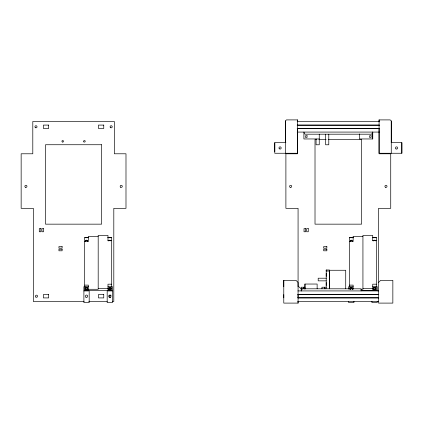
<?xml version="1.0" encoding="UTF-8"?>
<svg xmlns="http://www.w3.org/2000/svg" width="423" height="423" viewBox="0 0 423 423"><rect width="100%" height="100%" fill="white"/><g stroke="black" fill="none" stroke-linecap="round" stroke-linejoin="round"><path stroke-width="0.63" d="M285.895 142.667L274.776 142.667L274.776 153.258L297.543 153.258L297.543 119.899L286.424 119.899L285.361 120.957L285.361 153.258M283.775 280.333L283.775 303.101L298.072 303.101L298.072 282.453L295.952 280.333L283.775 280.333L283.775 286.741M298.072 286.16L301.25 288.803L302.308 288.803L301.25 290.924L301.25 287.217L305.052 287.217M303.455 288.803L303.455 287.217M304.957 284.039L304.957 289.046L304.957 284.039L317.134 284.039L317.134 288.803M321.961 288.803L321.961 287.217L326.223 287.217M324.626 288.803L324.626 287.217M329.39 288.803L329.39 269.99L326.218 269.99L326.212 288.275L325.684 288.803M359.492 133.954L359.492 138.961L372.726 138.961L372.726 132.076L371.669 134.197L304.957 134.197L303.894 132.076L303.894 138.961L319.249 138.961M372.726 138.961L372.726 132.076M379.082 128.37L379.082 153.787L390.73 153.787L390.73 208.322L378.553 208.322L378.553 303.101L392.851 303.101L392.851 280.333L380.668 280.333L378.553 282.453M379.082 121.85L379.082 119.899L390.202 119.899L391.259 120.957L391.259 153.258M391.259 120.957L391.259 142.667L401.85 142.667L401.85 153.258L379.082 153.258L379.082 119.899M401.85 142.667L401.85 153.258M297.205 121.486L379.42 121.486M297.205 125.086L379.42 125.086M297.205 125.192L379.42 125.192M297.205 128.37L379.42 128.37M297.205 128.476L379.42 128.476M297.205 132.076L379.42 132.076M316.325 139.442L315.013 139.442L315.013 224.158L361.607 224.158L361.607 139.442L328.142 139.442M318.953 139.442L326.17 139.442M98.189 236.351L88.396 236.351L88.396 241.565L84.69 241.565M362.934 236.351L353.136 236.351L353.136 241.565L349.43 241.565M88.396 237.546L84.69 237.546L84.69 290.659L111.693 290.659L111.693 237.546L107.987 237.546M353.136 237.546L349.43 237.546L349.43 289.353M372.726 237.546L376.433 237.546L376.433 290.659L361.284 290.659M84.69 237.731L88.64 237.731M107.738 237.731L111.693 237.731M349.43 237.731L353.385 237.731M372.483 237.731L376.433 237.731M107.987 240.65L111.693 240.65M372.726 240.65L376.433 240.65M329.39 271.048L326.218 271.048L326.218 269.99M326.366 278.212L318.191 278.212L318.191 280.856L326.366 280.856M111.693 284.187L107.987 284.187L107.987 290.474L111.693 290.474M376.433 284.187L372.726 284.187L372.726 290.474L376.433 290.474M84.69 285.107L88.396 285.107L88.396 290.474L84.69 290.474M349.43 285.107L353.136 285.107L353.136 289.284M84.69 286.302L88.396 286.302M107.987 286.302L111.693 286.302M349.43 286.302L353.136 286.302M372.726 286.302L376.433 286.302M85.071 286.688L83.897 286.688L83.897 302.572L89.19 302.572L89.19 290.924L83.897 290.924M111.302 286.688L112.481 286.688L112.481 302.572L107.183 302.572L107.183 290.924L112.481 290.924M349.816 286.688L348.637 286.688L348.637 289.11M376.047 286.688L377.221 286.688L377.221 290.924M98.189 288.359L107.987 288.359M362.934 288.359L372.726 288.359M88.396 289.279L98.189 289.279L98.189 235.431L107.987 235.431L107.987 240.809M360.972 289.279L362.934 289.279L362.934 235.431L372.726 235.431L372.726 240.809M297.861 290.924L378.765 290.924M297.861 294.524L378.765 294.524M297.861 294.63L378.765 294.63M297.861 297.808L378.765 297.808M297.861 297.914L378.765 297.914M84.124 301.514L33.327 301.514L33.327 208.322L21.15 208.322L21.15 153.787L32.798 153.787L32.798 121.486L114.337 121.486L114.337 153.787L125.991 153.787L125.991 208.322L113.808 208.322L113.808 301.514L112.492 301.514M88.74 301.514L107.215 301.514M297.861 301.514L378.765 301.514M274.776 151.667L274.776 142.667M377.221 301.276L377.221 302.572L371.928 302.572L371.928 301.276M361.078 290.924L361.078 288.803L301.25 288.803L301.25 290.924M353.935 301.276L353.935 302.572L348.637 302.572L348.637 301.276M345.723 288.798L345.723 270.265L329.311 270.265L329.311 288.798M328.782 134.197L328.782 144.782L325.604 144.782L325.604 134.197M326.218 273.332L326.218 276.415M326.212 282.501L326.218 285.472M319.249 134.197L319.249 144.782L316.071 144.782L316.071 138.961M298.072 286.313L298.072 208.322L285.895 208.322L285.895 153.787L297.543 153.787L297.543 128.37M298.072 294.63L298.072 297.808M298.072 301.25L298.072 303.101M297.543 119.899L297.543 121.85M285.361 120.957L285.361 142.667M283.775 294.63L283.775 297.808M373.662 240.861A1.058 1.042 0 0 1 375.328 240.645M350.26 241.649A1.058 1.042 0 0 1 351.286 240.338A1.058 1.042 0 0 1 352.306 241.649M375.497 289.094A1.058 1.042 0 0 0 375.027 287.629A1.058 1.042 0 0 0 373.588 288.216A1.058 1.042 0 0 0 374.307 289.581A1.058 1.042 0 0 1 373.705 287.931A1.058 1.042 0 0 1 375.439 287.931A1.058 1.042 0 0 1 374.847 289.538M375.328 289.311A1.058 1.042 0 0 1 374.857 289.581M350.366 289.094A1.058 1.042 0 0 1 351.286 287.529A1.058 1.042 0 0 1 352.206 289.052M352.2 289.094A1.058 1.042 0 0 0 351.286 287.529A1.058 1.042 0 0 0 350.371 289.052M350.535 289.126A1.058 1.042 0 0 1 350.535 287.651A1.058 1.042 0 0 1 352.031 287.651A1.058 1.042 0 0 1 352.031 289.126M350.366 241.718A1.058 1.042 0 0 1 351.286 240.153A1.058 1.042 0 0 1 352.2 241.718M373.557 240.93A1.058 1.042 0 0 1 375.603 240.93M373.514 289.216A1.058 1.042 0 0 1 374.572 288.174A1.058 1.042 0 0 1 375.635 289.216M350.228 289.216A1.058 1.042 0 0 1 351.286 288.174A1.058 1.042 0 0 1 352.343 289.216M108.923 240.861A1.058 1.042 0 0 1 110.588 240.645M85.52 241.649A1.058 1.042 0 0 1 86.541 240.338A1.058 1.042 0 0 1 87.566 241.649M110.757 289.094A1.058 1.042 0 0 0 110.287 287.629A1.058 1.042 0 0 0 108.843 288.216A1.058 1.042 0 0 0 109.562 289.581A1.058 1.042 0 0 1 108.838 288.174A1.058 1.042 0 0 1 110.281 287.587A1.058 1.042 0 0 1 110.747 289.052M87.461 289.094A1.058 1.042 0 0 0 86.99 287.629A1.058 1.042 0 0 0 85.546 288.216A1.058 1.042 0 0 0 86.266 289.581A1.058 1.042 0 0 1 85.546 288.174A1.058 1.042 0 0 1 86.99 287.587A1.058 1.042 0 0 1 87.461 289.052M85.626 241.718A1.058 1.042 0 0 1 86.541 240.153A1.058 1.042 0 0 1 87.461 241.718M108.817 240.93A1.058 1.042 0 0 1 110.863 240.93M108.774 289.216A1.058 1.042 0 0 1 109.832 288.174A1.058 1.042 0 0 1 110.889 289.216M85.483 289.216A1.058 1.042 0 0 1 86.546 288.174A1.058 1.042 0 0 1 87.603 289.216M110.636 297.279A1.058 1.058 0 0 1 109.594 296.01A1.058 1.058 0 0 1 111.038 295.238M48.682 125.086L43.389 125.086L43.389 128.476L48.682 128.476L48.682 125.086M103.751 125.086L98.453 125.086L98.453 128.476L103.751 128.476L103.751 125.086M307.072 135.783L305.485 135.783L305.485 137.375L307.072 137.375L307.072 135.783M371.14 135.783L369.549 135.783L369.554 137.375L371.14 137.375L371.14 135.783M101.631 144.735L45.504 144.735L45.504 224.158L101.631 224.158L101.631 144.735M40.872 228.589L39.286 228.589L39.286 231.762L40.872 231.762L40.872 228.589M43.521 228.589L41.93 228.589L41.93 231.762L43.521 231.762L43.521 228.589M305.618 228.589L304.026 228.589L304.026 231.762L305.618 231.762L305.618 228.589M308.261 228.589L306.675 228.589L306.675 231.762L308.261 231.762L308.261 228.589M62.112 246.567L58.934 246.567L58.934 248.158L62.112 248.158L62.112 246.567M326.857 246.567L323.68 246.567L323.68 248.158L326.857 248.158L326.857 246.567M62.112 249.216L58.934 249.216L58.934 250.802L62.112 250.802L62.112 249.216M326.857 249.216L323.68 249.216L323.68 250.802L326.857 250.802L326.857 249.216M48.682 294.524L43.389 294.524L43.389 297.914L48.682 297.914L48.682 294.524M103.751 294.524L98.453 294.524L98.453 297.914L103.751 297.914L103.751 294.524M279.286 148.748A1.11 1.11 0 0 0 281.142 148.251A1.11 1.11 0 0 0 279.783 146.887A1.11 1.11 0 0 0 279.286 148.748M395.997 148.928A1.11 1.11 0 0 0 397.668 147.96A1.11 1.11 0 0 0 395.997 146.998A1.11 1.11 0 0 0 395.997 148.928M374.054 289.29A1.058 1.042 0 0 0 375.64 288.391A1.058 1.042 0 0 0 374.054 287.487A1.058 1.042 0 0 0 374.054 289.29M110.112 289.581A1.058 1.042 0 0 0 110.588 289.311A1.058 1.042 0 0 1 110.107 289.538M86.815 289.581A1.058 1.042 0 0 0 87.291 289.311A1.058 1.042 0 0 1 86.815 289.538M109.308 289.29A1.058 1.042 0 0 0 110.9 288.391A1.058 1.042 0 0 0 109.308 287.487A1.058 1.042 0 0 0 109.308 289.29M86.012 289.29A1.058 1.042 0 0 0 87.598 288.391A1.058 1.042 0 0 0 86.012 287.487A1.058 1.042 0 0 0 86.012 289.29M109.25 297.226A1.163 1.163 0 0 0 110.995 296.216A1.163 1.163 0 0 0 109.25 295.206A1.163 1.163 0 0 0 109.25 297.226M85.964 297.226A1.163 1.163 0 0 0 87.709 296.216A1.163 1.163 0 0 0 85.964 295.206A1.163 1.163 0 0 0 85.964 297.226M35.86 297.057A1.058 1.058 0 0 0 37.557 296.354A1.058 1.058 0 0 0 36.098 295.238A1.058 1.058 0 0 0 35.86 297.057M25.385 187.267A1.058 1.058 0 0 0 26.977 186.347A1.058 1.058 0 0 0 25.385 185.433A1.058 1.058 0 0 0 25.385 187.267M120.692 187.267A1.058 1.058 0 0 0 122.284 186.347A1.058 1.058 0 0 0 120.692 185.433A1.058 1.058 0 0 0 120.692 187.267M110.636 127.698A1.058 1.058 0 0 0 112.222 126.784A1.058 1.058 0 0 0 110.636 125.864A1.058 1.058 0 0 0 110.636 127.698M35.447 127.698A1.058 1.058 0 0 0 37.034 126.784A1.058 1.058 0 0 0 35.447 125.864A1.058 1.058 0 0 0 35.447 127.698M62.318 141.98A0.793 0.793 0 0 0 63.508 141.293A0.793 0.793 0 0 0 62.318 140.605A0.793 0.793 0 0 0 62.318 141.98M83.86 141.858A0.793 0.793 0 0 0 85.192 141.499A0.793 0.793 0 0 0 84.219 140.526A0.793 0.793 0 0 0 83.86 141.858M290.13 187.267A1.058 1.058 0 0 0 291.717 186.347A1.058 1.058 0 0 0 290.13 185.433A1.058 1.058 0 0 0 290.13 187.267M385.438 187.267A1.058 1.058 0 0 0 387.024 186.347A1.058 1.058 0 0 0 385.438 185.433A1.058 1.058 0 0 0 385.438 187.267"/></g></svg>
